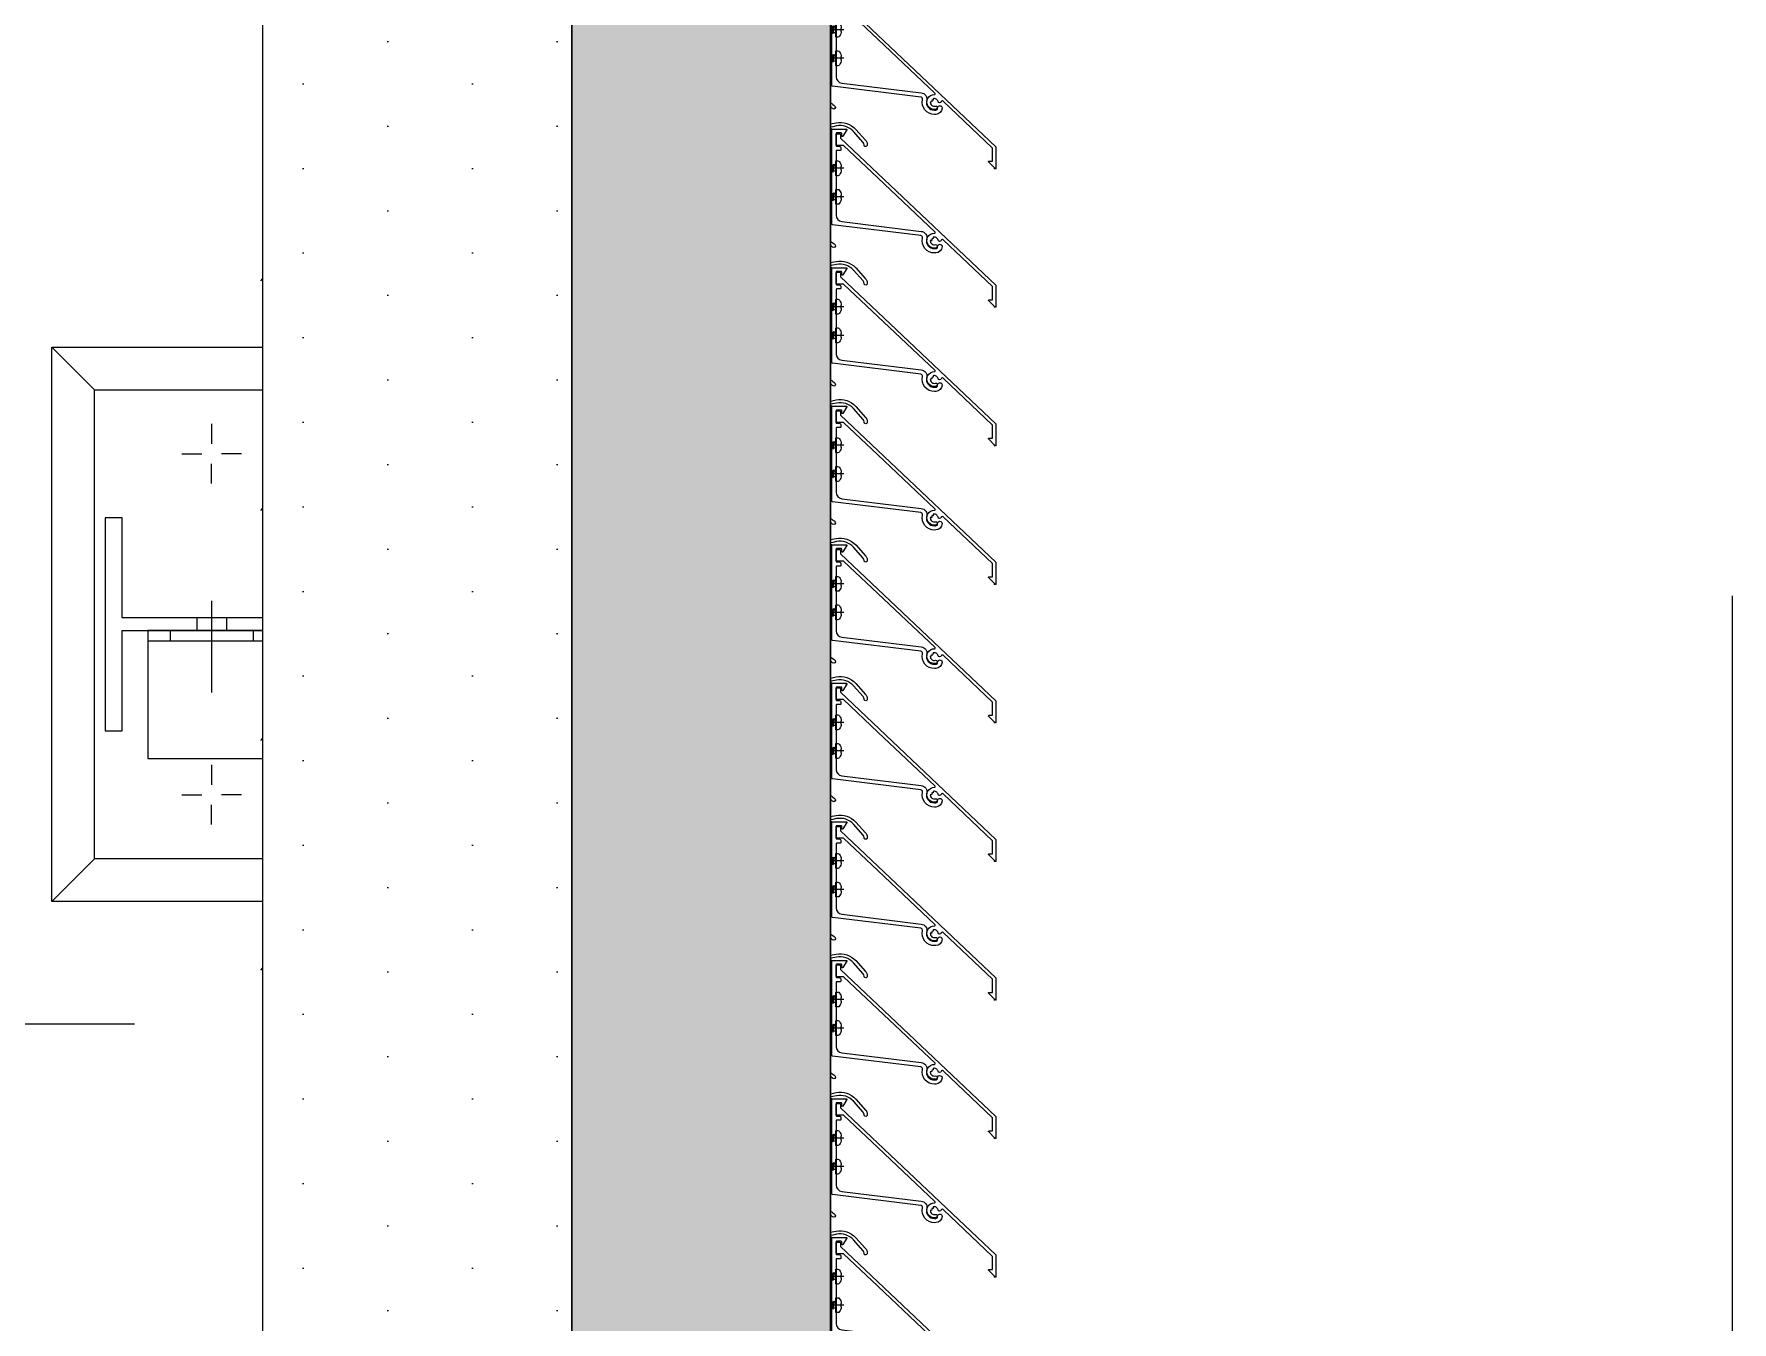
# Model space of a CAD drawing. Header units: millimetres. Extents: x 652937 to 1670132, y 1473552 to 2851037.
# Drawn here: x 720281 to 721077, y 1492780 to 1493385 of the extents above; entities that cross this region are included whole.
import ezdxf
from ezdxf.enums import TextEntityAlignment as Align

# ---------------------------------------------------------------- set-up
doc = ezdxf.new("R2010")
doc.units = ezdxf.units.MM
doc.set_wipeout_variables(frame=1)
for name, pattern in [('CENTER', [50.8, 31.75, -6.35, 6.35, -6.35]), ('HIDDEN', [0.375, 0.25, -0.125]), ('TA_GL_005.00000', [13.75, 5, -1.25, 1.25, -1.25, 5]), ('XKITLINE00', [0]), ('XKITLINE02', [4, 2, -2])]:
    doc.linetypes.add(name, pattern=pattern)
for name, color, linetype in [('000 - 0_SYM_DWG_GRID-BUBBLE_MAIN_COLOR_1', 7, 'Continuous'), ('000 - 0_SYM_DWG_GRIDLINE_MAIN_COLOR_251', 7, 'Continuous'), ('010 - ASPG_ACCESSORIES_MAIN_COLOR_1', 7, 'Continuous'), ('010 - ASPG_EXTR_MAIN_COLOR_2', 7, 'Continuous'), ('010 - ASPG_FLASHING_HATCH_', 7, 'Continuous'), ('010 - ASPG_FLASHING_MAIN_COLOR_2', 7, 'Continuous'), ('010 - ASPG_FLASHING_MAIN_COLOR_4', 7, 'Continuous'), ('010 - ASPG_FLASHING_WIPEOUT_', 7, 'Continuous'), ('010 - ASPG_FLASING_WIPEOUT_', 7, 'Continuous'), ('010 - ASPG_FRAMING_MAIN_COLOR_2', 7, 'Continuous'), ('010 - ASPG_FRAMING_SUB_COLOR_2', 7, 'Continuous'), ('010 - ASPG_FRAMING_WIPEOUT_', 7, 'Continuous'), ('BOLT & SCREW', 7, 'Continuous'), ('Center Line', 7, 'CENTER'), ('TEXT', 7, 'Continuous')]:
    doc.layers.add(name, color=color, linetype=linetype)
doc.layers.add('010 - ASPG_EXTR_DEF_SUB', color=7, linetype='Continuous', plot=False)
for name, color, linetype, lineweight in [('12-GRID', 7, 'CENTER', 13), ('A-FLOR-E', 7, 'Continuous', 9), ('A-WALL', 7, 'Continuous', 25), ('Bolt', 7, 'Continuous', 0), ('Part', 7, 'Continuous', 0), ('SCREW', 7, 'Continuous', 5)]:
    doc.layers.add(name, color=color, linetype=linetype, lineweight=lineweight)
doc.styles.add('Arial', font='arial.ttf')
doc.styles.add('TA', font='', dxfattribs={"height": 4.5})
doc.styles.get('TA').set_extended_font_data('Cordia New')

# ---------------------------------------------------------------- blocks, each defined once
blk = doc.blocks.new('3')
at = {"layer": 'Bolt', "color": 7, "linetype": 'XKITLINE00', "lineweight": 0}
for p, q in [((-113.3867, -57.0434), (-113.3867, -57.0901)), ((-112.5867, -57.0434), (-112.5867, -57.0901)), ((-113.4567, -57.1134), (-113.41, -57.1134)), ((-113.3167, -57.1134), (-113.3633, -57.1134)), ((-112.6567, -57.1134), (-112.61, -57.1134)), ((-112.5167, -57.1134), (-112.5633, -57.1134)), ((-113.3867, -57.1834), (-113.3867, -57.1368)), ((-112.5867, -57.1834), (-112.5867, -57.1368)), ((-113.1367, -57.6009), (-113.1367, -57.6475)), ((-113.1367, -57.6009), (-113.1367, -57.6475)), ((-112.8367, -57.6009), (-112.8367, -57.6475)), ((-112.8367, -57.6009), (-112.8367, -57.6475)), ((-113.2067, -57.6709), (-113.16, -57.6709)), ((-113.2067, -57.6709), (-113.16, -57.6709)), ((-113.0667, -57.6709), (-113.1133, -57.6709)), ((-113.0667, -57.6709), (-113.1133, -57.6709)), ((-112.9067, -57.6709), (-112.86, -57.6709)), ((-112.9067, -57.6709), (-112.86, -57.6709)), ((-112.7667, -57.6709), (-112.8133, -57.6709)), ((-112.7667, -57.6709), (-112.8133, -57.6709)), ((-113.1367, -57.7409), (-113.1367, -57.6942)), ((-113.1367, -57.7409), (-113.1367, -57.6942)), ((-112.8367, -57.7409), (-112.8367, -57.6942)), ((-112.8367, -57.7409), (-112.8367, -57.6942))]:
    blk.add_line(p, q, dxfattribs=at)
at = {"layer": 'Bolt', "color": 7, "linetype": 'XKITLINE02', "lineweight": 0}
for p, q in [((-113.0017, -57.0159), (-113.0267, -57.0159)), ((-112.9717, -57.0784), (-113.0017, -57.0784)), ((-112.9321, -57.1134), (-113.1467, -57.1134)), ((-112.9717, -57.1484), (-113.0017, -57.1484)), ((-113.0017, -57.2109), (-113.0267, -57.2109))]:
    blk.add_line(p, q, dxfattribs=at)
at = {"layer": 'Part', "color": 7, "lineweight": 0}
for p, q in [((-113.5367, -56.8384), (-113.6367, -56.7384)), ((-112.3367, -56.7384), (-112.4367, -56.8384)), ((-113.0267, -57.2634), (-113.0267, -56.9634))]:
    blk.add_line(p, q, dxfattribs=at)
at = {"layer": 'Part', "color": 7, "linetype": 'XKITLINE02', "lineweight": 0}
for p, q in [((-113.0017, -57.2634), (-113.0017, -56.9634)), ((-113.0017, -57.9709), (-113.0017, -57.3884)), ((-112.9717, -57.9709), (-112.9717, -57.3884)), ((-113.0017, -57.5065), (-112.9717, -57.5065))]:
    blk.add_line(p, q, dxfattribs=at)
at = {"layer": 'Part', "color": 7, "linetype": 'HIDDEN', "lineweight": 0, "ltscale": 5}
for p, q in [((-111.6113, -57.3933), (-125.6067, -57.3928)), ((-111.6114, -57.9383), (-125.6067, -57.9378))]:
    blk.add_line(p, q, dxfattribs=at)
at = {"layer": 'Part', "color": 7, "linetype": 'HIDDEN', "lineweight": 0}
for p, q in [((-113.6367, -57.4884), (-113.5367, -57.3884)), ((-112.4367, -57.3884), (-112.3367, -57.4884))]:
    blk.add_line(p, q, dxfattribs=at)
at = {"layer": 'Part', "color": 7, "lineweight": 0}
for points in [[(-113.6367, -57.3599), (-113.6367, -56.7384), (-112.3367, -56.7384), (-112.3367, -57.3599)], [(-113.0017, -56.9634), (-113.3017, -56.9634), (-113.3017, -57.2634), (-113.0017, -57.2634)]]:
    blk.add_lwpolyline(points, dxfattribs=at)
for points in [[(-112.4367, -57.3884), (-113.5367, -57.3884), (-113.5367, -56.8384), (-112.4367, -56.8384)], [(-113.2367, -56.9034), (-113.0017, -56.9034), (-113.0017, -57.3234), (-113.2367, -57.3234), (-113.2367, -57.3634), (-112.7367, -57.3634), (-112.7367, -57.3234), (-112.9717, -57.3234), (-112.9717, -56.9034), (-112.7367, -56.9034), (-112.7367, -56.8634), (-113.2367, -56.8634)], [(-125.6067, -57.9778), (-111.6114, -57.9783), (-111.6113, -57.3533), (-125.6067, -57.3528)]]:
    blk.add_lwpolyline(points, close=True, dxfattribs=at)
at = {"layer": 'Part', "color": 7, "linetype": 'HIDDEN', "lineweight": 0}
blk.add_lwpolyline([(-112.3367, -57.3599), (-112.3367, -57.4884), (-113.6367, -57.4884), (-113.6367, -57.3599)], dxfattribs=at)
at = {"layer": 'Part', "color": 7, "linetype": 'XKITLINE02', "lineweight": 0}
blk.add_lwpolyline([(-112.7367, -57.3884), (-112.7367, -57.9709), (-113.2367, -57.9709), (-113.2367, -57.3884)], dxfattribs=at)
blk = doc.blocks.new('*U9146')
at = {"layer": '000 - 0_SYM_DWG_GRIDLINE_MAIN_COLOR_251', "color": 7, "linetype": 'ByBlock', "ltscale": 5}
blk.add_line((30, 0), (-372.229, 0), dxfattribs=at)
at = {"color": 7, "style": 'TA', "flags": 1}
blk.add_attdef('LOCATION', (6, -6), '', height=4.5, rotation=270, dxfattribs=at)
at = {"layer": '000 - 0_SYM_DWG_GRID-BUBBLE_MAIN_COLOR_1', "color": 7, "style": 'Arial'}
blk.add_attdef('GRID-HEAD', text='', height=4, rotation=270, dxfattribs=at).set_placement((56.875, 0), align=Align.MIDDLE_CENTER)
blk = doc.blocks.new('W-1-PP18-ST_ENT3_REV02_20260413-040446_PP18_ENT_3_Y_DIMS')
at = {"layer": '000 - 0_SYM_DWG_GRIDLINE_MAIN_COLOR_251', "color": 7, "linetype": 'TA_GL_005.00000', "xscale": 50.00000000000017, "yscale": 50.00000000000017, "zscale": 50.00000000000017, "rotation": 90}
blk.add_blockref('*U9146', (20750, 1155.78), dxfattribs=at)
blk = doc.blocks.new('W-1-PP18-ST_ENT3_REV02_20260413-050421_PP18_ENT3_MAIN_PLAN')
at = {"layer": 'A-FLOR-E'}
h = blk.add_hatch(dxfattribs=at)
h.set_pattern_fill('CROSS', scale=50, angle=210.769)
h.set_pattern_definition([(90.0083, (9903.9, -26817.58), (-317.546, 317.454), [158.75, -476.25]), (180.0083, (9983.25, -26738.2), (-317.454, -317.546), [158.75, -476.25])])
h.paths.add_polyline_path([(10552.77, -11720.11), (10552.66, -10920), (11302.46, -10919.89), (11302.57, -11720)], flags=16)
h.paths.add_polyline_path([(18712.43, -10369.25), (18712.71, -10275.14), (20062.22, -10274.99), (20062.22, -7304.82), (20062.22, 1006.47), (8350.24, 1013.83), (8352.58, -15559.01), (13097.4, -15549.92), (13097.37, -10370.04)])
at = {"layer": 'TEXT'}
h = blk.add_hatch(dxfattribs=at)
h.set_pattern_fill('ANSI34', scale=21.831008, angle=305.769)
h.set_pattern_definition([(230.0083, (16484.82, -22407.65), (318.622, -267.277), []), (230.0083, (16387.17, -22416.2), (318.622, -267.277), []), (230.0083, (16289.52, -22424.77), (318.622, -267.277), []), (230.0083, (16191.87, -22433.32), (318.622, -267.277), [])])
h.paths.add_polyline_path([(8351.91, -15550.1), (8350.22, 1004.77), (20060.18, 1006.6), (20061.88, -15548.27)], flags=16)
h.paths.add_polyline_path([(8201.93, -15700.13), (8201.11, 1155.65), (20210.65, 1155.93), (20211.47, -15699.85)])
at = {"layer": 'A-WALL', "color": 7, "lineweight": 13}
blk.add_lwpolyline([(19934.88, 1155.92), (20209.82, 1155.92), (20209.88, 730.02)], dxfattribs=at)
blk.add_lwpolyline([(20062.22, 1006.47), (20062.22, -15549.89), (8352.6, -15549.94), (8350.22, 1004.77)], close=True, dxfattribs=at)
at = {"layer": 'A-WALL', "color": 7, "linetype": 'HIDDEN', "lineweight": 13, "ltscale": 8}
blk.add_lwpolyline([(20209.88, 630.02), (20210.28, -2070.93)], dxfattribs=at)
at = {"color": 7}
blk.add_blockref('W-1-PP18-ST_ENT3_REV02_20260413-040446_PP18_ENT_3_Y_DIMS', (0, 0), dxfattribs=at)
at = {"color": 7, "xscale": 200.000000000001, "yscale": 200.000000000001, "zscale": 200.000000000001, "rotation": 90}
blk.add_blockref('3', (8614.44, 23052.34), dxfattribs=at)
blk = doc.blocks.new('PZG35-9D5')
at = {"layer": 'Center Line', "color": 7}
blk.add_line((0, 3.73), (0, -10.53), dxfattribs=at)
at = {"layer": 'SCREW', "color": 7}
for p, q in [((-1.4, 0), (-1.4, -1.09)), ((1.4, 0), (1.4, -0.59)), ((-1.85, -1.4), (1.85, -0.9)), ((-1.85, -1.4), (-1.4, -1.09)), ((-1.85, -1.4), (-1.4, -1.71)), ((-1.85, -2.7), (1.85, -2.2)), ((-1.85, -2.7), (-1.4, -2.39)), ((-1.85, -2.7), (-1.4, -3.01)), ((-1.85, -4), (-1.4, -3.69)), ((-1.85, -4), (-0.99, -3.88)), ((-1.85, -4), (-1.4, -4.31)), ((-1.4, -1.09), (1.4, -0.59)), ((-1.4, -1.71), (1.4, -1.21)), ((-1.4, -1.71), (-1.4, -2.39)), ((-1.4, -2.39), (1.4, -1.89)), ((-1.4, -3.01), (1.4, -2.51)), ((-1.4, -3.01), (-1.4, -3.69)), ((-1.4, -3.69), (-0.84, -3.59)), ((-1.4, -4.31), (-1.18, -4.27)), ((-1.4, -4.31), (-1.4, -8.1)), ((0.56, -3.34), (1.4, -3.19)), ((0.71, -3.65), (1.85, -3.5)), ((0.71, -3.93), (1.4, -3.81)), ((0.71, -4.61), (1.4, -4.49)), ((0.71, -4.95), (1.85, -4.8)), ((0.71, -5.23), (1.4, -5.11)), ((1.85, -0.9), (1.4, -0.59)), ((1.85, -0.9), (1.4, -1.21)), ((1.4, -1.21), (1.4, -1.89)), ((1.85, -2.2), (1.4, -1.89)), ((1.85, -2.2), (1.4, -2.51)), ((1.4, -2.51), (1.4, -3.19)), ((1.85, -3.5), (1.4, -3.19)), ((1.85, -3.5), (1.4, -3.81)), ((1.4, -3.81), (1.4, -4.49)), ((1.85, -4.8), (1.4, -4.49)), ((1.85, -4.8), (1.4, -5.11)), ((1.4, -5.11), (1.4, -8.1)), ((0, -9.5), (-1.4, -8.1)), ((0, -9.5), (1.4, -8.1))]:
    blk.add_line(p, q, dxfattribs=at)
blk.add_lwpolyline([(0, -9.5), (0.71, -5.23), (0.71, -3.6, 0.417657), (0.41, -3.3, 0.108102), (-0.84, -3.59), (-1.4, -4.7)], format="xyb", dxfattribs=at)
blk = doc.blocks.new('*U9352')
at = {"layer": 'SCREW', "color": 7}
blk.add_lwpolyline([(3.03, 1.78, 0.09906), (0.8, 2.55), (0.8, 2.27), (-0.8, 2.27), (-0.8, 2.55, 0.09906), (-3.03, 1.78, 0.266588), (-3.5, 0.96), (-3.5, 0.2, 0.414214), (-3.3, 0), (3.3, 0, 0.414214), (3.5, 0.2), (3.5, 0.96, 0.266588)], format="xyb", close=True, dxfattribs=at)
blk.add_blockref('PZG35-9D5', (0, 0), dxfattribs=at)
blk = doc.blocks.new('*U9355')
at = {"color": 7}
blk.add_point((0, 0), dxfattribs=at)
at = {"layer": '010 - ASPG_ACCESSORIES_MAIN_COLOR_1', "color": 7}
blk.add_lwpolyline([(-39.7, -0.6, 0.414214), (-40, -0.9), (-40, -7.37, 0.57735), (-39.65, -7.57), (-36.64, -5.83, 0.767327), (-36.79, -5.3), (-37.9, -5.3, -0.414214), (-38.2, -5), (-38.2, -2.8, -0.414214), (-38, -2.6), (-32.18, -2.6, -0.388879), (-31.98, -2.78), (-31.85, -4.34, 0.388879), (-31.35, -4.8), (-30.3, -4.8, 0.414214), (-30, -4.5), (-30, -2.9, -0.414214), (-29.7, -2.6), (0.41, -2.6, -0.378969), (3.39, -5.24), (7.95, -42.52, 0.446593), (11.62, -45.08, -0.489802), (16.08, -48.68), (16.06, -49.36, -0.18248), (15.8, -50.02, -0.267949), (15.33, -50.17, 1.122115), (15.1, -52.34, 0.405004), (18.06, -49.4), (18.08, -48.72, 0.489805), (11.16, -43.13, -0.446597), (9.94, -42.28), (4.87, -0.85, 0.364176), (4.57, -0.6)], format="xyb", close=True, dxfattribs=at)
at = {"layer": '010 - ASPG_EXTR_DEF_SUB', "color": 7}
for p in [(-40, -0.5), (43.44, -76.9), (43.44, -77.5)]:
    blk.add_point(p, dxfattribs=at)
at = {"layer": '010 - ASPG_EXTR_MAIN_COLOR_2', "color": 7}
blk.add_lwpolyline([(11.37, -48.15), (11.47, -47.44), (12.18, -47.56), (12.29, -46.79, -0.535538), (14.19, -49.17, 0.991572), (15.66, -49.58, 1.157025), (8.79, -48.77, -0.688558), (8.27, -48.99), (-17.14, -22.17), (-32.34, -6.13), (-32.34, -2.9, 0.414312), (-32.64, -2.6), (-37.54, -2.6, 0.414116), (-37.84, -2.9), (-37.84, -4.3, 0.414214), (-37.54, -4.6), (-35.99, -4.6, -0.205895), (-35.77, -4.69), (33.23, -77.5), (43.14, -77.5, 0.668179), (43.36, -76.99), (40.52, -74.15, 0.668179), (40.01, -74.36), (40.01, -76), (33.87, -76), (11.86, -52.78, -0.558354), (12.08, -51.95, 0.766275), (12.04, -50.39, -0.438583), (10.71, -48.05)], format="xyb", close=True, dxfattribs=at)
at = {"layer": 'SCREW', "color": 7, "rotation": 180}
for p in [(-21.65, -2.5), (-8.24, -2.5)]:
    blk.add_blockref('*U9352', p, dxfattribs=at)
blk = doc.blocks.new('*U8775')
at = {"color": 7}
blk.add_wipeout([(1846.3, 4), (60, 4), (60, 69.3), (1846.3, 69.3)], dxfattribs=at).dxf.layer = '010 - ASPG_FRAMING_WIPEOUT_'
at = {"layer": '010 - ASPG_FRAMING_MAIN_COLOR_2', "color": 7}
blk.add_lwpolyline([(1816.3, 69.3), (90, 69.3), (90, 6), (1816.3, 6)], close=True, dxfattribs=at)
at = {"layer": '010 - ASPG_FRAMING_SUB_COLOR_2', "color": 7}
for points in [[(1846.3, 4), (60, 4), (60, 69.3), (1846.3, 69.3)], [(60, 2), (60, 4), (1846.3, 4), (1846.3, 2)]]:
    blk.add_lwpolyline(points, close=True, dxfattribs=at)
at = {"color": 7, "rotation": 180}
for p in [(701.3, 69.3), (766.3, 69.3), (831.3, 69.3), (896.3, 69.3), (961.3, 69.3), (1026.3, 69.3), (1091.3, 69.3), (1156.3, 69.3), (1221.3, 69.3), (1286.3, 69.3)]:
    blk.add_blockref('*U9355', p, dxfattribs=at)
blk = doc.blocks.new('*U9351')
at = {"layer": '12-GRID', "color": 7, "linetype": 'CENTER'}
for p, q in [((0, -6.2), (0, 2.2)), ((-4.2, -2), (4.2, -2))]:
    blk.add_line(p, q, dxfattribs=at)
at = {"layer": 'BOLT & SCREW', "color": 7}
for p, q in [((-0.55, -1.77), (-1.77, -1.56)), ((-0.55, -2.23), (-1.77, -2.44)), ((-0.46, -1.77), (-0.88, -1.56)), ((-0.46, -2.23), (-0.88, -2.44)), ((-0.23, -1.45), (-0.44, -0.23)), ((-0.23, -1.54), (-0.44, -1.12)), ((-0.23, -2.46), (-0.44, -2.88)), ((-0.23, -2.55), (-0.44, -3.77)), ((0.23, -1.45), (0.44, -0.23)), ((0.23, -1.54), (0.44, -1.12)), ((0.44, -2.88), (0.23, -2.46)), ((0.23, -2.55), (0.44, -3.77)), ((0.46, -1.77), (0.88, -1.56)), ((0.46, -2.23), (0.88, -2.44)), ((0.55, -1.77), (1.77, -1.56)), ((0.55, -2.23), (1.77, -2.44))]:
    blk.add_line(p, q, dxfattribs=at)
for points in [[(-1.77, -1.56), (-0.88, -1.56, 0.414214), (-0.44, -1.12), (-0.44, -0.23), (0.44, -0.23), (0.44, -1.12, 0.414214), (0.88, -1.56), (1.77, -1.56), (1.77, -2.44), (0.88, -2.44, 0.414214), (0.44, -2.88), (0.44, -3.77), (-0.44, -3.77), (-0.44, -2.88, 0.414214), (-0.88, -2.44), (-1.77, -2.44)], [(0.23, -2.46, -0.414214), (0.46, -2.23), (0.55, -2.23), (0.55, -1.77), (0.46, -1.77, -0.414214), (0.23, -1.54), (0.23, -1.45), (-0.23, -1.45), (-0.23, -1.54, -0.414214), (-0.46, -1.77), (-0.55, -1.77), (-0.55, -2.23), (-0.46, -2.23, -0.414214), (-0.23, -2.46), (-0.23, -2.55), (0.23, -2.55)]]:
    blk.add_lwpolyline(points, format="xyb", close=True, dxfattribs=at)
blk.add_circle((0, -2), 3.5, dxfattribs=at)
blk = doc.blocks.new('*U8776')
at = {"layer": '010 - ASPG_EXTR_DEF_SUB', "color": 7}
for p in [(520, 0), (585, 0), (650, 0), (715, 0), (780, 0), (845, 0), (910, 0), (975, 0), (1040, 0)]:
    blk.add_point(p, dxfattribs=at)
at = {"layer": '010 - ASPG_EXTR_MAIN_COLOR_2', "color": 7}
for points in [[(474.08, 46.72, -2.423004), (472.26, 44.89, 0.952315)], [(465.56, 33.07, 0.077048), (498.74, 68.44, -0.247674), (498.99, 68.57), (500.98, 68.57, -0.044131), (501.47, 68.5, -0.125846), (503.96, 67.21, -0.098851), (504.82, 66.03, -0.205828), (504.79, 61.2, -0.115116), (501.37, 57.18, 0.822373), (502.46, 56.1, 0.109185), (506.15, 60.56, 0.208323), (506.19, 66.64, 0.100528), (504.97, 68.32, 0.145116), (501.29, 70.07), (485.76, 70.07, 0.433659), (485.46, 69.75), (485.84, 63.96, 0.082069), (485.86, 63.87, 0.720654), (487.33, 63.97, 0.079224), (487.34, 64.07), (487.07, 68.14, -0.433659), (487.47, 68.57), (495.86, 68.57, -0.607385), (496.35, 67.62, -0.045829), (477.78, 45.76, -0.560492), (477.29, 45.89, 0.31786), (474.21, 48.24, 0.953288)], [(1081.35, 67.62, -0.045829), (1062.78, 45.76, -0.560492), (1062.29, 45.89, 0.31786), (1059.21, 48.24, 0.953288), (1059.08, 46.72, -2.423004), (1057.26, 44.89, 0.952315), (1055.74, 44.76, 0.300821), (1057.89, 41.76, -0.560492), (1057.98, 41.25, -0.019425), (1048.62, 33.46, -0.552501), (1048.15, 33.64, 0.344461), (1044.99, 36.3, 0.952015), (1044.86, 34.78, -2.423186), (1043.04, 32.95, 0.952015), (1041.52, 32.82, 0.2854), (1043.49, 29.89, -0.553378), (1043.56, 29.38, 0.030674), (1028.46, 15.06, 0.4171), (1029.11, 5.27, 0.935553), (1030.1, 6.41, -0.43441), (1029.8, 14.29, -0.014998), (1036.92, 21.45, -0.738349), (1039.92, 19.76, 0.004917), (1036.81, 4.8, 0.263611), (1039.88, -4.46), (1045, -9.08, 0.125884), (1046.27, -9.75, 0.044275), (1047.09, -9.87, 1.107655), (1047.13, -8.33, -0.215596), (1046.02, -7.99), (1040.89, -3.35, -0.263611), (1038.28, 4.51, -0.004855), (1041.34, 19.26, 0.23396), (1040.82, 21.95, -0.24081), (1040.71, 24.9, -0.104157), (1040.78, 25), (1042.99, 26.93, -0.229021), (1045.7, 26.89, -0.381721), (1050.27, 9.07, 0.977382), (1051.62, 8.41, 0.361105), (1047.41, 27.5, -0.496126), (1047.44, 30.69, 0.003188), (1049.06, 31.9, -0.002827), (1050.56, 33.07, 0.077048), (1083.74, 68.44, -0.247674)], [(1086.29, 70.07), (1070.76, 70.07, 0.433659), (1070.46, 69.75), (1070.84, 63.96, 0.082069), (1070.86, 63.87, 0.720654), (1072.33, 63.97, 0.079224), (1072.34, 64.07), (1072.07, 68.14, -0.433659), (1072.47, 68.57), (1080.86, 68.57, -0.607385)]]:
    blk.add_lwpolyline(points, format="xyb", dxfattribs=at)
for points in [[(550.76, 70.07, 0.433659), (550.46, 69.75), (550.84, 63.96, 0.082069), (550.86, 63.87, 0.720654), (552.33, 63.97, 0.079224), (552.34, 64.07), (552.07, 68.14, -0.433659), (552.47, 68.57), (560.86, 68.57, -0.607385), (561.35, 67.62, -0.045829), (542.78, 45.76, -0.560492), (542.29, 45.89, 0.31786), (539.21, 48.24, 0.953288), (539.08, 46.72, -2.423004), (537.26, 44.89, 0.952315), (535.74, 44.76, 0.300821), (537.89, 41.76, -0.560492), (537.98, 41.25, -0.019425), (528.62, 33.46, -0.552501), (528.15, 33.64, 0.344461), (524.99, 36.3, 0.952015), (524.86, 34.78, -2.423186), (523.04, 32.95, 0.952015), (521.52, 32.82, 0.2854), (523.49, 29.89, -0.553378), (523.56, 29.38, 0.030674), (508.46, 15.06, 0.4171), (509.11, 5.27, 0.935553), (510.1, 6.41, -0.43441), (509.8, 14.29, -0.014998), (516.92, 21.45, -0.738349), (519.92, 19.76, 0.004917), (516.81, 4.8, 0.263611), (519.88, -4.46), (525, -9.08, 0.125884), (526.27, -9.75, 0.044275), (527.09, -9.87, 1.107655), (527.13, -8.33, -0.215596), (526.02, -7.99), (520.89, -3.35, -0.263611), (518.28, 4.51, -0.004855), (521.34, 19.26, 0.23396), (520.82, 21.95, -0.24081), (520.71, 24.9, -0.104157), (520.78, 25), (522.99, 26.93, -0.229021), (525.7, 26.89, -0.381721), (530.27, 9.07, 0.977382), (531.62, 8.41, 0.361105), (527.41, 27.5, -0.496126), (527.44, 30.69, 0.003188), (529.06, 31.9, -0.002827), (530.56, 33.07, 0.077048), (563.74, 68.44, -0.247674), (563.99, 68.57), (565.98, 68.57, -0.044131), (566.47, 68.5, -0.125846), (568.96, 67.21, -0.098851), (569.82, 66.03, -0.205828), (569.79, 61.2, -0.115116), (566.37, 57.18, 0.822373), (567.46, 56.1, 0.109185), (571.15, 60.56, 0.208323), (571.19, 66.64, 0.100528), (569.97, 68.32, 0.145116), (566.29, 70.07)], [(615.76, 70.07, 0.433659), (615.46, 69.75), (615.84, 63.96, 0.082069), (615.86, 63.87, 0.720654), (617.33, 63.97, 0.079224), (617.34, 64.07), (617.07, 68.14, -0.433659), (617.47, 68.57), (625.86, 68.57, -0.607385), (626.35, 67.62, -0.045829), (607.78, 45.76, -0.560492), (607.29, 45.89, 0.31786), (604.21, 48.24, 0.953288), (604.08, 46.72, -2.423004), (602.26, 44.89, 0.952315), (600.74, 44.76, 0.300821), (602.89, 41.76, -0.560492), (602.98, 41.25, -0.019425), (593.62, 33.46, -0.552501), (593.15, 33.64, 0.344461), (589.99, 36.3, 0.952015), (589.86, 34.78, -2.423186), (588.04, 32.95, 0.952015), (586.52, 32.82, 0.2854), (588.49, 29.89, -0.553378), (588.56, 29.38, 0.030674), (573.46, 15.06, 0.4171), (574.11, 5.27, 0.935553), (575.1, 6.41, -0.43441), (574.8, 14.29, -0.014998), (581.92, 21.45, -0.738349), (584.92, 19.76, 0.004917), (581.81, 4.8, 0.263611), (584.88, -4.46), (590, -9.08, 0.125884), (591.27, -9.75, 0.044275), (592.09, -9.87, 1.107655), (592.13, -8.33, -0.215596), (591.02, -7.99), (585.89, -3.35, -0.263611), (583.28, 4.51, -0.004855), (586.34, 19.26, 0.23396), (585.82, 21.95, -0.24081), (585.71, 24.9, -0.104157), (585.78, 25), (587.99, 26.93, -0.229021), (590.7, 26.89, -0.381721), (595.27, 9.07, 0.977382), (596.62, 8.41, 0.361105), (592.41, 27.5, -0.496126), (592.44, 30.69, 0.003188), (594.06, 31.9, -0.002827), (595.56, 33.07, 0.077048), (628.74, 68.44, -0.247674), (628.99, 68.57), (630.98, 68.57, -0.044131), (631.47, 68.5, -0.125846), (633.96, 67.21, -0.098851), (634.82, 66.03, -0.205828), (634.79, 61.2, -0.115116), (631.37, 57.18, 0.822373), (632.46, 56.1, 0.109185), (636.15, 60.56, 0.208323), (636.19, 66.64, 0.100528), (634.97, 68.32, 0.145116), (631.29, 70.07)], [(680.76, 70.07, 0.433659), (680.46, 69.75), (680.84, 63.96, 0.082069), (680.86, 63.87, 0.720654), (682.33, 63.97, 0.079224), (682.34, 64.07), (682.07, 68.14, -0.433659), (682.47, 68.57), (690.86, 68.57, -0.607385), (691.35, 67.62, -0.045829), (672.78, 45.76, -0.560492), (672.29, 45.89, 0.31786), (669.21, 48.24, 0.953288), (669.08, 46.72, -2.423004), (667.26, 44.89, 0.952315), (665.74, 44.76, 0.300821), (667.89, 41.76, -0.560492), (667.98, 41.25, -0.019425), (658.62, 33.46, -0.552501), (658.15, 33.64, 0.344461), (654.99, 36.3, 0.952015), (654.86, 34.78, -2.423186), (653.04, 32.95, 0.952015), (651.52, 32.82, 0.2854), (653.49, 29.89, -0.553378), (653.56, 29.38, 0.030674), (638.46, 15.06, 0.4171), (639.11, 5.27, 0.935553), (640.1, 6.41, -0.43441), (639.8, 14.29, -0.014998), (646.92, 21.45, -0.738349), (649.92, 19.76, 0.004917), (646.81, 4.8, 0.263611), (649.88, -4.46), (655, -9.08, 0.125884), (656.27, -9.75, 0.044275), (657.09, -9.87, 1.107655), (657.13, -8.33, -0.215596), (656.02, -7.99), (650.89, -3.35, -0.263611), (648.28, 4.51, -0.004855), (651.34, 19.26, 0.23396), (650.82, 21.95, -0.24081), (650.71, 24.9, -0.104157), (650.78, 25), (652.99, 26.93, -0.229021), (655.7, 26.89, -0.381721), (660.27, 9.07, 0.977382), (661.62, 8.41, 0.361105), (657.41, 27.5, -0.496126), (657.44, 30.69, 0.003188), (659.06, 31.9, -0.002827), (660.56, 33.07, 0.077048), (693.74, 68.44, -0.247674), (693.99, 68.57), (695.98, 68.57, -0.044131), (696.47, 68.5, -0.125846), (698.96, 67.21, -0.098851), (699.82, 66.03, -0.205828), (699.79, 61.2, -0.115116), (696.37, 57.18, 0.822373), (697.46, 56.1, 0.109185), (701.15, 60.56, 0.208323), (701.19, 66.64, 0.100528), (699.97, 68.32, 0.145116), (696.29, 70.07)], [(745.76, 70.07, 0.433659), (745.46, 69.75), (745.84, 63.96, 0.082069), (745.86, 63.87, 0.720654), (747.33, 63.97, 0.079224), (747.34, 64.07), (747.07, 68.14, -0.433659), (747.47, 68.57), (755.86, 68.57, -0.607385), (756.35, 67.62, -0.045829), (737.78, 45.76, -0.560492), (737.29, 45.89, 0.31786), (734.21, 48.24, 0.953288), (734.08, 46.72, -2.423004), (732.26, 44.89, 0.952315), (730.74, 44.76, 0.300821), (732.89, 41.76, -0.560492), (732.98, 41.25, -0.019425), (723.62, 33.46, -0.552501), (723.15, 33.64, 0.344461), (719.99, 36.3, 0.952015), (719.86, 34.78, -2.423186), (718.04, 32.95, 0.952015), (716.52, 32.82, 0.2854), (718.49, 29.89, -0.553378), (718.56, 29.38, 0.030674), (703.46, 15.06, 0.4171), (704.11, 5.27, 0.935553), (705.1, 6.41, -0.43441), (704.8, 14.29, -0.014998), (711.92, 21.45, -0.738349), (714.92, 19.76, 0.004917), (711.81, 4.8, 0.263611), (714.88, -4.46), (720, -9.08, 0.125884), (721.27, -9.75, 0.044275), (722.09, -9.87, 1.107655), (722.13, -8.33, -0.215596), (721.02, -7.99), (715.89, -3.35, -0.263611), (713.28, 4.51, -0.004855), (716.34, 19.26, 0.23396), (715.82, 21.95, -0.24081), (715.71, 24.9, -0.104157), (715.78, 25), (717.99, 26.93, -0.229021), (720.7, 26.89, -0.381721), (725.27, 9.07, 0.977382), (726.62, 8.41, 0.361105), (722.41, 27.5, -0.496126), (722.44, 30.69, 0.003188), (724.06, 31.9, -0.002827), (725.56, 33.07, 0.077048), (758.74, 68.44, -0.247674), (758.99, 68.57), (760.98, 68.57, -0.044131), (761.47, 68.5, -0.125846), (763.96, 67.21, -0.098851), (764.82, 66.03, -0.205828), (764.79, 61.2, -0.115116), (761.37, 57.18, 0.822373), (762.46, 56.1, 0.109185), (766.15, 60.56, 0.208323), (766.19, 66.64, 0.100528), (764.97, 68.32, 0.145116), (761.29, 70.07)], [(810.76, 70.07, 0.433659), (810.46, 69.75), (810.84, 63.96, 0.082069), (810.86, 63.87, 0.720654), (812.33, 63.97, 0.079224), (812.34, 64.07), (812.07, 68.14, -0.433659), (812.47, 68.57), (820.86, 68.57, -0.607385), (821.35, 67.62, -0.045829), (802.78, 45.76, -0.560492), (802.29, 45.89, 0.31786), (799.21, 48.24, 0.953288), (799.08, 46.72, -2.423004), (797.26, 44.89, 0.952315), (795.74, 44.76, 0.300821), (797.89, 41.76, -0.560492), (797.98, 41.25, -0.019425), (788.62, 33.46, -0.552501), (788.15, 33.64, 0.344461), (784.99, 36.3, 0.952015), (784.86, 34.78, -2.423186), (783.04, 32.95, 0.952015), (781.52, 32.82, 0.2854), (783.49, 29.89, -0.553378), (783.56, 29.38, 0.030674), (768.46, 15.06, 0.4171), (769.11, 5.27, 0.935553), (770.1, 6.41, -0.43441), (769.8, 14.29, -0.014998), (776.92, 21.45, -0.738349), (779.92, 19.76, 0.004917), (776.81, 4.8, 0.263611), (779.88, -4.46), (785, -9.08, 0.125884), (786.27, -9.75, 0.044275), (787.09, -9.87, 1.107655), (787.13, -8.33, -0.215596), (786.02, -7.99), (780.89, -3.35, -0.263611), (778.28, 4.51, -0.004855), (781.34, 19.26, 0.23396), (780.82, 21.95, -0.24081), (780.71, 24.9, -0.104157), (780.78, 25), (782.99, 26.93, -0.229021), (785.7, 26.89, -0.381721), (790.27, 9.07, 0.977382), (791.62, 8.41, 0.361105), (787.41, 27.5, -0.496126), (787.44, 30.69, 0.003188), (789.06, 31.9, -0.002827), (790.56, 33.07, 0.077048), (823.74, 68.44, -0.247674), (823.99, 68.57), (825.98, 68.57, -0.044131), (826.47, 68.5, -0.125846), (828.96, 67.21, -0.098851), (829.82, 66.03, -0.205828), (829.79, 61.2, -0.115116), (826.37, 57.18, 0.822373), (827.46, 56.1, 0.109185), (831.15, 60.56, 0.208323), (831.19, 66.64, 0.100528), (829.97, 68.32, 0.145116), (826.29, 70.07)], [(875.76, 70.07, 0.433659), (875.46, 69.75), (875.84, 63.96, 0.082069), (875.86, 63.87, 0.720654), (877.33, 63.97, 0.079224), (877.34, 64.07), (877.07, 68.14, -0.433659), (877.47, 68.57), (885.86, 68.57, -0.607385), (886.35, 67.62, -0.045829), (867.78, 45.76, -0.560492), (867.29, 45.89, 0.31786), (864.21, 48.24, 0.953288), (864.08, 46.72, -2.423004), (862.26, 44.89, 0.952315), (860.74, 44.76, 0.300821), (862.89, 41.76, -0.560492), (862.98, 41.25, -0.019425), (853.62, 33.46, -0.552501), (853.15, 33.64, 0.344461), (849.99, 36.3, 0.952015), (849.86, 34.78, -2.423186), (848.04, 32.95, 0.952015), (846.52, 32.82, 0.2854), (848.49, 29.89, -0.553378), (848.56, 29.38, 0.030674), (833.46, 15.06, 0.4171), (834.11, 5.27, 0.935553), (835.1, 6.41, -0.43441), (834.8, 14.29, -0.014998), (841.92, 21.45, -0.738349), (844.92, 19.76, 0.004917), (841.81, 4.8, 0.263611), (844.88, -4.46), (850, -9.08, 0.125884), (851.27, -9.75, 0.044275), (852.09, -9.87, 1.107655), (852.13, -8.33, -0.215596), (851.02, -7.99), (845.89, -3.35, -0.263611), (843.28, 4.51, -0.004855), (846.34, 19.26, 0.23396), (845.82, 21.95, -0.24081), (845.71, 24.9, -0.104157), (845.78, 25), (847.99, 26.93, -0.229021), (850.7, 26.89, -0.381721), (855.27, 9.07, 0.977382), (856.62, 8.41, 0.361105), (852.41, 27.5, -0.496126), (852.44, 30.69, 0.003188), (854.06, 31.9, -0.002827), (855.56, 33.07, 0.077048), (888.74, 68.44, -0.247674), (888.99, 68.57), (890.98, 68.57, -0.044131), (891.47, 68.5, -0.125846), (893.96, 67.21, -0.098851), (894.82, 66.03, -0.205828), (894.79, 61.2, -0.115116), (891.37, 57.18, 0.822373), (892.46, 56.1, 0.109185), (896.15, 60.56, 0.208323), (896.19, 66.64, 0.100528), (894.97, 68.32, 0.145116), (891.29, 70.07)], [(940.76, 70.07, 0.433659), (940.46, 69.75), (940.84, 63.96, 0.082069), (940.86, 63.87, 0.720654), (942.33, 63.97, 0.079224), (942.34, 64.07), (942.07, 68.14, -0.433659), (942.47, 68.57), (950.86, 68.57, -0.607385), (951.35, 67.62, -0.045829), (932.78, 45.76, -0.560492), (932.29, 45.89, 0.31786), (929.21, 48.24, 0.953288), (929.08, 46.72, -2.423004), (927.26, 44.89, 0.952315), (925.74, 44.76, 0.300821), (927.89, 41.76, -0.560492), (927.98, 41.25, -0.019425), (918.62, 33.46, -0.552501), (918.15, 33.64, 0.344461), (914.99, 36.3, 0.952015), (914.86, 34.78, -2.423186), (913.04, 32.95, 0.952015), (911.52, 32.82, 0.2854), (913.49, 29.89, -0.553378), (913.56, 29.38, 0.030674), (898.46, 15.06, 0.4171), (899.11, 5.27, 0.935553), (900.1, 6.41, -0.43441), (899.8, 14.29, -0.014998), (906.92, 21.45, -0.738349), (909.92, 19.76, 0.004917), (906.81, 4.8, 0.263611), (909.88, -4.46), (915, -9.08, 0.125884), (916.27, -9.75, 0.044275), (917.09, -9.87, 1.107655), (917.13, -8.33, -0.215596), (916.02, -7.99), (910.89, -3.35, -0.263611), (908.28, 4.51, -0.004855), (911.34, 19.26, 0.23396), (910.82, 21.95, -0.24081), (910.71, 24.9, -0.104157), (910.78, 25), (912.99, 26.93, -0.229021), (915.7, 26.89, -0.381721), (920.27, 9.07, 0.977382), (921.62, 8.41, 0.361105), (917.41, 27.5, -0.496126), (917.44, 30.69, 0.003188), (919.06, 31.9, -0.002827), (920.56, 33.07, 0.077048), (953.74, 68.44, -0.247674), (953.99, 68.57), (955.98, 68.57, -0.044131), (956.47, 68.5, -0.125846), (958.96, 67.21, -0.098851), (959.82, 66.03, -0.205828), (959.79, 61.2, -0.115116), (956.37, 57.18, 0.822373), (957.46, 56.1, 0.109185), (961.15, 60.56, 0.208323), (961.19, 66.64, 0.100528), (959.97, 68.32, 0.145116), (956.29, 70.07)], [(1005.76, 70.07, 0.433659), (1005.46, 69.75), (1005.84, 63.96, 0.082069), (1005.86, 63.87, 0.720654), (1007.33, 63.97, 0.079224), (1007.34, 64.07), (1007.07, 68.14, -0.433659), (1007.47, 68.57), (1015.86, 68.57, -0.607385), (1016.35, 67.62, -0.045829), (997.78, 45.76, -0.560492), (997.29, 45.89, 0.31786), (994.21, 48.24, 0.953288), (994.08, 46.72, -2.423004), (992.26, 44.89, 0.952315), (990.74, 44.76, 0.300821), (992.89, 41.76, -0.560492), (992.98, 41.25, -0.019425), (983.62, 33.46, -0.552501), (983.15, 33.64, 0.344461), (979.99, 36.3, 0.952015), (979.86, 34.78, -2.423186), (978.04, 32.95, 0.952015), (976.52, 32.82, 0.2854), (978.49, 29.89, -0.553378), (978.56, 29.38, 0.030674), (963.46, 15.06, 0.4171), (964.11, 5.27, 0.935553), (965.1, 6.41, -0.43441), (964.8, 14.29, -0.014998), (971.92, 21.45, -0.738349), (974.92, 19.76, 0.004917), (971.81, 4.8, 0.263611), (974.88, -4.46), (980, -9.08, 0.125884), (981.27, -9.75, 0.044275), (982.09, -9.87, 1.107655), (982.13, -8.33, -0.215596), (981.02, -7.99), (975.89, -3.35, -0.263611), (973.28, 4.51, -0.004855), (976.34, 19.26, 0.23396), (975.82, 21.95, -0.24081), (975.71, 24.9, -0.104157), (975.78, 25), (977.99, 26.93, -0.229021), (980.7, 26.89, -0.381721), (985.27, 9.07, 0.977382), (986.62, 8.41, 0.361105), (982.41, 27.5, -0.496126), (982.44, 30.69, 0.003188), (984.06, 31.9, -0.002827), (985.56, 33.07, 0.077048), (1018.74, 68.44, -0.247674), (1018.99, 68.57), (1020.98, 68.57, -0.044131), (1021.47, 68.5, -0.125846), (1023.96, 67.21, -0.098851), (1024.82, 66.03, -0.205828), (1024.79, 61.2, -0.115116), (1021.37, 57.18, 0.822373), (1022.46, 56.1, 0.109185), (1026.15, 60.56, 0.208323), (1026.19, 66.64, 0.100528), (1024.97, 68.32, 0.145116), (1021.29, 70.07)]]:
    blk.add_lwpolyline(points, format="xyb", close=True, dxfattribs=at)
at = {"color": 7, "rotation": 179.999999999989}
for p in [(474.09, 42.89), (539.09, 42.89), (604.09, 42.89), (669.09, 42.89), (734.09, 42.89), (799.09, 42.89), (864.09, 42.89), (929.09, 42.89), (994.09, 42.89), (1059.09, 42.89), (524.87, 30.95), (589.87, 30.95), (654.87, 30.95), (719.87, 30.95), (784.87, 30.95), (849.87, 30.95), (914.87, 30.95), (979.87, 30.95), (1044.87, 30.95)]:
    blk.add_blockref('*U9351', p, dxfattribs=at)
blk = doc.blocks.new('W-1-PP18-ST_ENT3_REV02_20260413-054934_PP18_ENT3_ASPG_MAIN_PL')
at = {"color": 7, "xscale": -1, "rotation": 270}
blk.add_blockref('*U8775', (20258, -574), dxfattribs=at)
at = {"color": 7, "xscale": -1, "rotation": 90}
blk.add_blockref('*U8776', (20334.67, 1207.07), dxfattribs=at)
blk = doc.blocks.new('*U9050')
at = {"color": 7}
blk.add_wipeout([(0, -52), (1725, -52), (1579.9, -197.1), (0, -197.1)], dxfattribs=at).dxf.layer = '010 - ASPG_FLASHING_WIPEOUT_'
at = {"layer": '010 - ASPG_FLASHING_HATCH_'}
h = blk.add_hatch(dxfattribs=at)
h.set_pattern_fill('DOTS', scale=0.5)
h.set_pattern_definition([(0, (0, 0), (19.84375, 39.6875), [0, -39.6875])])
h.paths.add_polyline_path([(0, -52), (1725, -52), (1579.9, -197.1), (0, -197.1)])
at = {"layer": '010 - ASPG_FLASHING_MAIN_COLOR_2', "color": 7}
blk.add_lwpolyline([(0, -52), (1725, -52), (1579.9, -197.1), (0, -197.1)], close=True, dxfattribs=at)
at = {"color": 7}
blk.add_wipeout([(0, 69.3), (1846.3, 69.3), (1725, -52), (0, -52)], dxfattribs=at).dxf.layer = '010 - ASPG_FLASING_WIPEOUT_'
at = {"layer": '010 - ASPG_FLASHING_HATCH_'}
h = blk.add_hatch(dxfattribs=at)
h.set_pattern_fill('DOTS', scale=0.1)
h.set_pattern_definition([(0, (0, 0), (3.96875, 7.9375), [0, -7.9375])])
h.paths.add_polyline_path([(0, 69.3), (1846.3, 69.3), (1725, -52), (0, -52)])
at = {"layer": '010 - ASPG_FLASHING_MAIN_COLOR_4', "color": 7}
blk.add_lwpolyline([(0, 69.3), (1846.3, 69.3), (1725, -52), (0, -52)], close=True, dxfattribs=at)
blk = doc.blocks.new('W-1-PP18-ST_ENT3_REV02_20260618-221618_LOPF_FLASHING')
at = {"color": 7, "xscale": -1, "rotation": 270}
blk.add_blockref('*U9050', (20391.52, -524.84), dxfattribs=at)

msp = doc.modelspace()

# ---------------------------------------------------------------- block references
at = {"color": 7}
msp.add_blockref('W-1-PP18-ST_ENT3_REV02_20260413-050421_PP18_ENT3_MAIN_PLAN', (700327.4222, 1492652.7123), dxfattribs=at)

# ---------------------------------------------------------------- next in the draw order: block references
msp.add_blockref('W-1-PP18-ST_ENT3_REV02_20260413-054934_PP18_ENT3_ASPG_MAIN_PL', (700327.4222, 1492652.7123), dxfattribs=at)

# ---------------------------------------------------------------- next in the draw order: block references
msp.add_blockref('W-1-PP18-ST_ENT3_REV02_20260618-221618_LOPF_FLASHING', (700193.9006, 1492603.5552), dxfattribs=at)

doc.saveas('drawing.dxf')
